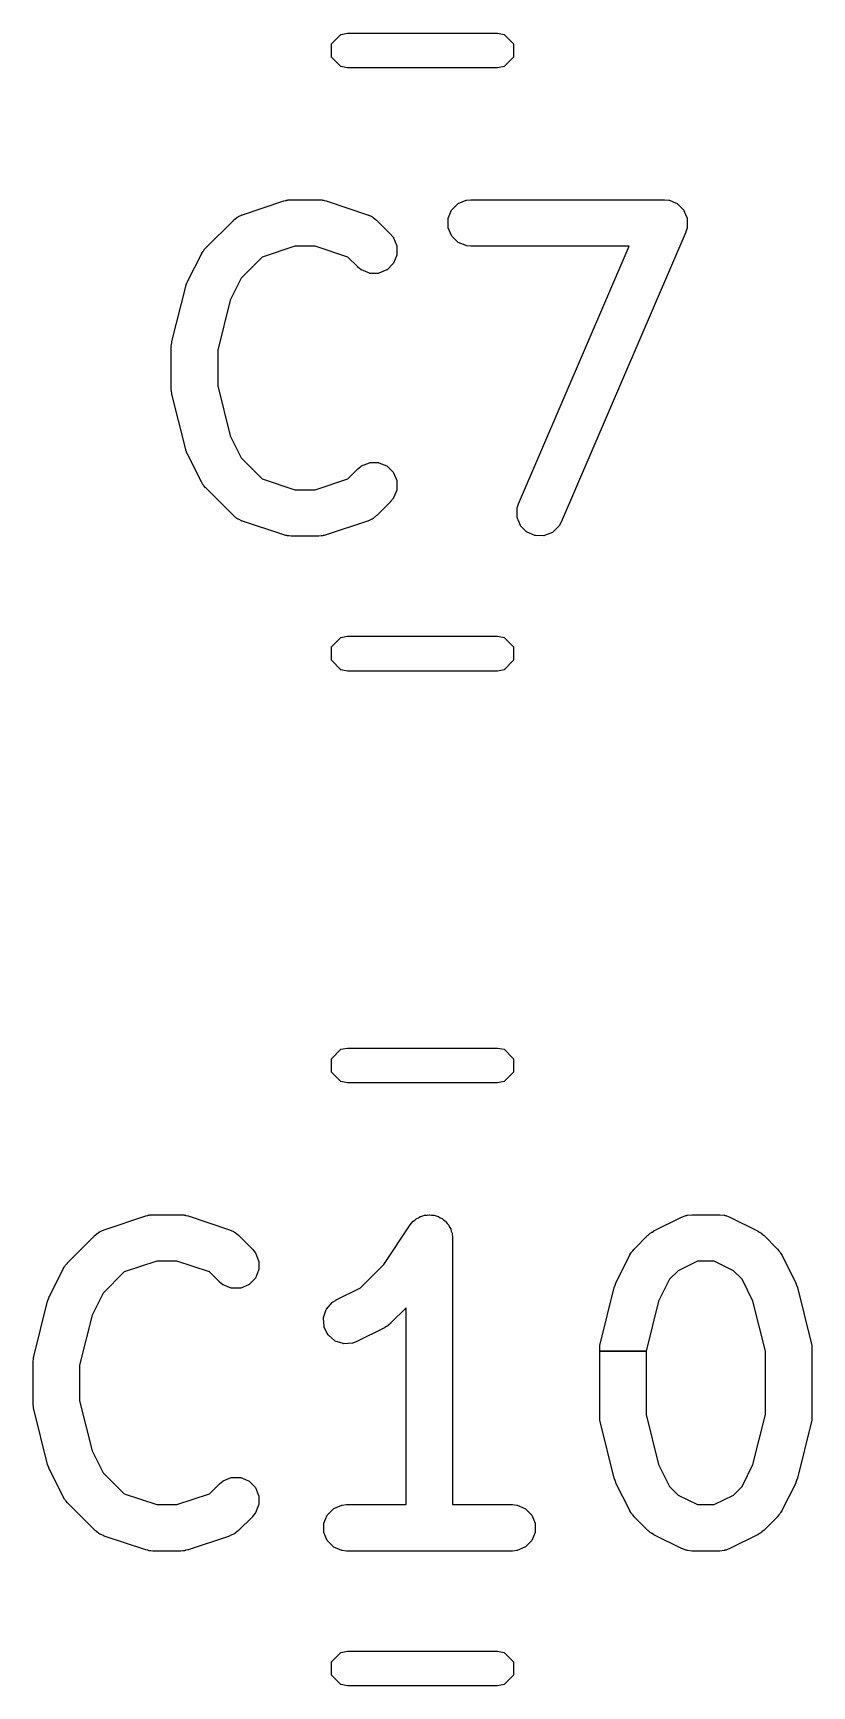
# Model space of a CAD drawing. Header units: inches. Extents: x 5.52 to 6.86, y -4.07 to -3.08.
# Drawn here: x 6.2464 to 6.352, y -3.813 to -3.5886 of the extents above; entities that cross this region are included whole.
import ezdxf

# ---------------------------------------------------------------- set-up
doc = ezdxf.new("R2010")
doc.units = ezdxf.units.IN
doc.header["$MEASUREMENT"] = 0
doc.layers.add('BLACK', color=7, linetype='CONTINUOUS')

msp = doc.modelspace()

# ---------------------------------------------------------------- linework, layer by layer
at = {"layer": 'BLACK', "linetype": 'CONTINUOUS'}
for p, q in [((6.28685, -3.59004), (6.28813, -3.58876)), ((6.28685, -3.59185), (6.28685, -3.59004)), ((6.28813, -3.58876), (6.28903, -3.58858)), ((6.28903, -3.58858), (6.30939, -3.58858)), ((6.30939, -3.58858), (6.3103, -3.58876)), ((6.3103, -3.58876), (6.31158, -3.59004)), ((6.31158, -3.59004), (6.31158, -3.59185)), ((6.28813, -3.59313), (6.28685, -3.59185)), ((6.31158, -3.59185), (6.3103, -3.59313)), ((6.28903, -3.59331), (6.28813, -3.59313)), ((6.30939, -3.59331), (6.28903, -3.59331)), ((6.3103, -3.59313), (6.30939, -3.59331)), ((6.27478, -3.61325), (6.28041, -3.61137)), ((6.28041, -3.61137), (6.28042, -3.61137)), ((6.28042, -3.61137), (6.28069, -3.61131)), ((6.28069, -3.61131), (6.28075, -3.61129)), ((6.28075, -3.61129), (6.28081, -3.61127)), ((6.28081, -3.61127), (6.2809, -3.61126)), ((6.2809, -3.61126), (6.28099, -3.61124)), ((6.28099, -3.61124), (6.28105, -3.61124)), ((6.28105, -3.61124), (6.28111, -3.61124)), ((6.28111, -3.61124), (6.28138, -3.61121)), ((6.28138, -3.61121), (6.2814, -3.61121)), ((6.2814, -3.61121), (6.28515, -3.61121)), ((6.28515, -3.61121), (6.28517, -3.61121)), ((6.28517, -3.61121), (6.28545, -3.61124)), ((6.28545, -3.61124), (6.28551, -3.61124)), ((6.28551, -3.61124), (6.28556, -3.61124)), ((6.28556, -3.61124), (6.28566, -3.61126)), ((6.28566, -3.61126), (6.28575, -3.61127)), ((6.28575, -3.61127), (6.2858, -3.61129)), ((6.2858, -3.61129), (6.28586, -3.61131)), ((6.28586, -3.61131), (6.28613, -3.61137)), ((6.28613, -3.61137), (6.28615, -3.61137)), ((6.28615, -3.61137), (6.29177, -3.61325)), ((6.3027, -3.61371), (6.30314, -3.61265)), ((6.30314, -3.61265), (6.30318, -3.61258)), ((6.30318, -3.61258), (6.30399, -3.61177)), ((6.30399, -3.61177), (6.30406, -3.61173)), ((6.30406, -3.61173), (6.30512, -3.61129)), ((6.30512, -3.61129), (6.30518, -3.61127)), ((6.30518, -3.61127), (6.30575, -3.61121)), ((6.30575, -3.61121), (6.30577, -3.61121)), ((6.30577, -3.61121), (6.33202, -3.61121)), ((6.33202, -3.61121), (6.33204, -3.61121)), ((6.33204, -3.61121), (6.33262, -3.61127)), ((6.33262, -3.61127), (6.33267, -3.61129)), ((6.33267, -3.61129), (6.33267, -3.61129)), ((6.33267, -3.61129), (6.33271, -3.61129)), ((6.33271, -3.61129), (6.33322, -3.61151)), ((6.33322, -3.61151), (6.33374, -3.61173)), ((6.33374, -3.61173), (6.33377, -3.61175)), ((6.33377, -3.61175), (6.33377, -3.61175)), ((6.33377, -3.61175), (6.33379, -3.61176)), ((6.33379, -3.61176), (6.3338, -3.61177)), ((6.3338, -3.61177), (6.3338, -3.61177)), ((6.3338, -3.61177), (6.33383, -3.61179)), ((6.33383, -3.61179), (6.33422, -3.61219)), ((6.33422, -3.61219), (6.33422, -3.61219)), ((6.33422, -3.61219), (6.33462, -3.61258)), ((6.33462, -3.61258), (6.33464, -3.61261)), ((6.33464, -3.61261), (6.33464, -3.61262)), ((6.33464, -3.61262), (6.33465, -3.61263)), ((6.33465, -3.61263), (6.33466, -3.61265)), ((6.33466, -3.61265), (6.33466, -3.61265)), ((6.33466, -3.61265), (6.33468, -3.61268)), ((6.33468, -3.61268), (6.33489, -3.6132)), ((6.2698, -3.61776), (6.27355, -3.61401)), ((6.27355, -3.61401), (6.27357, -3.614)), ((6.27357, -3.614), (6.27401, -3.61363)), ((6.27401, -3.61363), (6.27406, -3.6136)), ((6.27406, -3.6136), (6.27413, -3.61357)), ((6.27413, -3.61357), (6.27419, -3.61352)), ((6.27419, -3.61352), (6.27424, -3.61349)), ((6.27424, -3.61349), (6.27476, -3.61326)), ((6.27476, -3.61326), (6.27478, -3.61325)), ((6.29177, -3.61325), (6.29179, -3.61326)), ((6.29179, -3.61326), (6.29232, -3.61349)), ((6.29232, -3.61349), (6.29237, -3.61352)), ((6.29237, -3.61352), (6.29242, -3.61357)), ((6.29242, -3.61357), (6.29249, -3.6136)), ((6.29249, -3.6136), (6.29254, -3.61363)), ((6.29254, -3.61363), (6.29299, -3.614)), ((6.29299, -3.614), (6.293, -3.61401)), ((6.293, -3.61401), (6.29488, -3.61589)), ((6.30268, -3.61379), (6.3027, -3.61371)), ((6.30268, -3.61494), (6.30268, -3.61379)), ((6.3027, -3.61501), (6.30268, -3.61494)), ((6.30314, -3.61608), (6.3027, -3.61501)), ((6.33489, -3.6132), (6.3351, -3.61371)), ((6.3351, -3.61503), (6.33492, -3.61559)), ((6.3351, -3.61371), (6.33511, -3.61375)), ((6.33511, -3.61498), (6.3351, -3.61503)), ((6.33511, -3.61375), (6.33511, -3.61375)), ((6.33511, -3.61375), (6.33511, -3.61377)), ((6.33511, -3.61377), (6.33511, -3.61379)), ((6.33511, -3.61379), (6.33511, -3.61379)), ((6.33511, -3.61379), (6.33512, -3.61382)), ((6.33512, -3.61382), (6.33511, -3.61438)), ((6.33511, -3.61438), (6.33511, -3.61494)), ((6.33511, -3.61494), (6.33511, -3.61498)), ((6.33511, -3.61498), (6.33511, -3.61498)), ((6.29488, -3.61589), (6.29489, -3.6159)), ((6.29489, -3.6159), (6.29526, -3.61635)), ((6.29526, -3.61635), (6.29529, -3.6164)), ((6.29529, -3.6164), (6.29573, -3.61746)), ((6.29573, -3.61746), (6.29574, -3.61754)), ((6.30318, -3.61614), (6.30314, -3.61608)), ((6.30399, -3.61696), (6.30318, -3.61614)), ((6.30406, -3.617), (6.30399, -3.61696)), ((6.30512, -3.61744), (6.30406, -3.617)), ((6.30518, -3.61745), (6.30512, -3.61744)), ((6.30575, -3.61751), (6.30518, -3.61745)), ((6.33492, -3.6156), (6.31804, -3.65497)), ((6.33492, -3.61559), (6.33492, -3.6156)), ((6.26734, -3.62233), (6.26921, -3.61858)), ((6.26921, -3.61858), (6.26922, -3.61856)), ((6.26922, -3.61856), (6.26937, -3.61833)), ((6.26937, -3.61833), (6.26939, -3.61827)), ((6.26939, -3.61827), (6.26942, -3.61822)), ((6.26942, -3.61822), (6.26948, -3.61815)), ((6.26948, -3.61815), (6.26953, -3.61807)), ((6.26953, -3.61807), (6.26957, -3.61803)), ((6.26957, -3.61803), (6.26961, -3.61799)), ((6.26961, -3.61799), (6.26979, -3.61777)), ((6.26979, -3.61777), (6.2698, -3.61776)), ((6.27748, -3.61899), (6.27462, -3.62185)), ((6.28191, -3.61751), (6.27748, -3.61899)), ((6.28464, -3.61751), (6.28191, -3.61751)), ((6.28907, -3.61899), (6.28464, -3.61751)), ((6.29042, -3.62034), (6.28907, -3.61899)), ((6.29573, -3.61876), (6.29529, -3.61983)), ((6.29574, -3.61869), (6.29573, -3.61876)), ((6.29574, -3.61754), (6.29574, -3.61869)), ((6.30577, -3.61751), (6.30575, -3.61751)), ((6.32724, -3.61751), (6.30577, -3.61751)), ((6.31225, -3.65249), (6.32724, -3.61751)), ((6.27462, -3.62185), (6.27313, -3.62484)), ((6.29044, -3.62035), (6.29042, -3.62034)), ((6.29089, -3.62072), (6.29044, -3.62035)), ((6.29094, -3.62075), (6.29089, -3.62072)), ((6.292, -3.62119), (6.29094, -3.62075)), ((6.29207, -3.62121), (6.292, -3.62119)), ((6.29323, -3.62121), (6.29207, -3.62121)), ((6.2933, -3.62119), (6.29323, -3.62121)), ((6.29437, -3.62075), (6.2933, -3.62119)), ((6.29443, -3.62071), (6.29437, -3.62075)), ((6.29525, -3.61989), (6.29443, -3.62071)), ((6.29529, -3.61983), (6.29525, -3.61989)), ((6.26522, -3.63047), (6.2671, -3.62297)), ((6.2671, -3.62295), (6.26711, -3.62293)), ((6.2671, -3.62297), (6.2671, -3.62295)), ((6.26711, -3.62293), (6.26712, -3.62289)), ((6.26712, -3.62289), (6.26721, -3.62265)), ((6.26721, -3.62265), (6.2673, -3.62241)), ((6.2673, -3.62241), (6.26732, -3.62237)), ((6.26732, -3.62237), (6.26733, -3.62235)), ((6.26733, -3.62235), (6.26734, -3.62233)), ((6.27313, -3.62484), (6.27143, -3.63162)), ((6.26513, -3.63106), (6.26517, -3.63085)), ((6.26517, -3.63085), (6.26519, -3.63064)), ((6.26519, -3.63064), (6.2652, -3.63058)), ((6.2652, -3.63058), (6.26521, -3.63057)), ((6.26521, -3.63057), (6.26522, -3.63049)), ((6.26522, -3.63049), (6.26522, -3.63047)), ((6.26513, -3.63112), (6.26513, -3.63106)), ((6.26514, -3.63114), (6.26513, -3.63112)), ((6.26513, -3.63122), (6.26514, -3.63114)), ((6.26513, -3.63124), (6.26513, -3.63122)), ((6.26513, -3.63686), (6.26513, -3.63124)), ((6.27143, -3.63162), (6.27143, -3.63647)), ((6.26513, -3.63688), (6.26513, -3.63686)), ((6.26514, -3.63696), (6.26513, -3.63688)), ((6.26513, -3.63697), (6.26514, -3.63696)), ((6.26513, -3.63703), (6.26513, -3.63697)), ((6.26517, -3.63724), (6.26513, -3.63703)), ((6.26519, -3.63746), (6.26517, -3.63724)), ((6.2652, -3.63751), (6.26519, -3.63746)), ((6.26521, -3.63753), (6.2652, -3.63751)), ((6.26522, -3.63761), (6.26521, -3.63753)), ((6.26522, -3.63762), (6.26522, -3.63761)), ((6.2671, -3.64512), (6.26522, -3.63762)), ((6.27143, -3.63647), (6.27313, -3.64326)), ((6.27313, -3.64326), (6.27462, -3.64624)), ((6.2671, -3.64514), (6.2671, -3.64512)), ((6.26711, -3.64516), (6.2671, -3.64514)), ((6.26712, -3.64521), (6.26711, -3.64516)), ((6.26721, -3.64545), (6.26712, -3.64521)), ((6.2673, -3.64569), (6.26721, -3.64545)), ((6.26732, -3.64573), (6.2673, -3.64569)), ((6.26733, -3.64575), (6.26732, -3.64573)), ((6.26734, -3.64577), (6.26733, -3.64575)), ((6.26921, -3.64952), (6.26734, -3.64577)), ((6.27462, -3.64624), (6.27748, -3.64911)), ((6.28907, -3.64911), (6.29042, -3.64776)), ((6.29042, -3.64776), (6.29044, -3.64774)), ((6.29044, -3.64774), (6.29089, -3.64738)), ((6.29089, -3.64738), (6.29094, -3.64735)), ((6.29094, -3.64735), (6.292, -3.64691)), ((6.292, -3.64691), (6.29207, -3.64689)), ((6.29207, -3.64689), (6.29323, -3.64689)), ((6.29323, -3.64689), (6.2933, -3.64691)), ((6.2933, -3.64691), (6.29437, -3.64735)), ((6.29437, -3.64735), (6.29443, -3.64739)), ((6.29443, -3.64739), (6.29525, -3.6482)), ((6.29525, -3.6482), (6.29529, -3.64827)), ((6.29529, -3.64827), (6.29573, -3.64933)), ((6.26922, -3.64953), (6.26921, -3.64952)), ((6.26937, -3.64977), (6.26922, -3.64953)), ((6.26939, -3.64982), (6.26937, -3.64977)), ((6.26942, -3.64987), (6.26939, -3.64982)), ((6.26948, -3.64995), (6.26942, -3.64987)), ((6.26953, -3.65002), (6.26948, -3.64995)), ((6.26957, -3.65007), (6.26953, -3.65002)), ((6.26961, -3.65011), (6.26957, -3.65007)), ((6.26979, -3.65032), (6.26961, -3.65011)), ((6.2698, -3.65034), (6.26979, -3.65032)), ((6.27355, -3.65409), (6.2698, -3.65034)), ((6.27748, -3.64911), (6.28191, -3.65058)), ((6.28191, -3.65058), (6.28464, -3.65058)), ((6.28464, -3.65058), (6.28907, -3.64911)), ((6.29573, -3.65063), (6.29529, -3.6517)), ((6.29573, -3.64933), (6.29574, -3.64941)), ((6.29574, -3.65056), (6.29573, -3.65063)), ((6.29574, -3.64941), (6.29574, -3.65056)), ((6.29488, -3.65221), (6.293, -3.65409)), ((6.29489, -3.6522), (6.29488, -3.65221)), ((6.29526, -3.65175), (6.29489, -3.6522)), ((6.29529, -3.6517), (6.29526, -3.65175)), ((6.31205, -3.65427), (6.31206, -3.65312)), ((6.31206, -3.65312), (6.31207, -3.65306)), ((6.31207, -3.65306), (6.31225, -3.65251)), ((6.31225, -3.65251), (6.31225, -3.65249)), ((6.27357, -3.6541), (6.27355, -3.65409)), ((6.27401, -3.65447), (6.27357, -3.6541)), ((6.27406, -3.6545), (6.27401, -3.65447)), ((6.27413, -3.65452), (6.27406, -3.6545)), ((6.27419, -3.65457), (6.27413, -3.65452)), ((6.27424, -3.6546), (6.27419, -3.65457)), ((6.27476, -3.65484), (6.27424, -3.6546)), ((6.27478, -3.65485), (6.27476, -3.65484)), ((6.28041, -3.65672), (6.27478, -3.65485)), ((6.29177, -3.65485), (6.28615, -3.65672)), ((6.29179, -3.65484), (6.29177, -3.65485)), ((6.29232, -3.6546), (6.29179, -3.65484)), ((6.29237, -3.65457), (6.29232, -3.6546)), ((6.29242, -3.65452), (6.29237, -3.65457)), ((6.29249, -3.6545), (6.29242, -3.65452)), ((6.29254, -3.65447), (6.29249, -3.6545)), ((6.29299, -3.6541), (6.29254, -3.65447)), ((6.293, -3.65409), (6.29299, -3.6541)), ((6.31206, -3.65435), (6.31205, -3.65427)), ((6.31249, -3.65542), (6.31206, -3.65435)), ((6.31253, -3.65548), (6.31249, -3.65542)), ((6.31334, -3.65631), (6.31253, -3.65548)), ((6.31772, -3.65554), (6.3169, -3.65635)), ((6.31776, -3.6555), (6.31772, -3.65554)), ((6.31803, -3.65499), (6.31776, -3.6555)), ((6.31804, -3.65497), (6.31803, -3.65499)), ((6.28042, -3.65673), (6.28041, -3.65672)), ((6.28069, -3.65679), (6.28042, -3.65673)), ((6.28075, -3.65681), (6.28069, -3.65679)), ((6.28081, -3.65682), (6.28075, -3.65681)), ((6.2809, -3.65683), (6.28081, -3.65682)), ((6.28099, -3.65685), (6.2809, -3.65683)), ((6.28105, -3.65686), (6.28099, -3.65685)), ((6.28111, -3.65685), (6.28105, -3.65686)), ((6.28138, -3.65688), (6.28111, -3.65685)), ((6.2814, -3.65688), (6.28138, -3.65688)), ((6.28515, -3.65688), (6.2814, -3.65688)), ((6.28517, -3.65688), (6.28515, -3.65688)), ((6.28545, -3.65685), (6.28517, -3.65688)), ((6.28551, -3.65686), (6.28545, -3.65685)), ((6.28556, -3.65685), (6.28551, -3.65686)), ((6.28565, -3.65683), (6.28556, -3.65685)), ((6.28575, -3.65682), (6.28565, -3.65683)), ((6.2858, -3.65681), (6.28575, -3.65682)), ((6.28586, -3.65679), (6.2858, -3.65681)), ((6.28613, -3.65673), (6.28586, -3.65679)), ((6.28615, -3.65672), (6.28613, -3.65673)), ((6.3134, -3.65635), (6.31334, -3.65631)), ((6.31446, -3.6568), (6.3134, -3.65635)), ((6.31453, -3.65682), (6.31446, -3.6568)), ((6.31569, -3.65683), (6.31453, -3.65682)), ((6.31576, -3.65682), (6.31569, -3.65683)), ((6.31683, -3.65639), (6.31576, -3.65682)), ((6.3169, -3.65635), (6.31683, -3.65639)), ((6.28685, -3.67193), (6.28813, -3.67065)), ((6.28813, -3.67065), (6.28903, -3.67047)), ((6.28903, -3.67047), (6.30939, -3.67047)), ((6.30939, -3.67047), (6.3103, -3.67065)), ((6.3103, -3.67065), (6.31158, -3.67193)), ((6.28685, -3.67374), (6.28685, -3.67193)), ((6.31158, -3.67193), (6.31158, -3.67374)), ((6.28813, -3.67502), (6.28685, -3.67374)), ((6.28903, -3.6752), (6.28813, -3.67502)), ((6.30939, -3.6752), (6.28903, -3.6752)), ((6.3103, -3.67502), (6.30939, -3.6752)), ((6.31158, -3.67374), (6.3103, -3.67502)), ((6.28685, -3.72784), (6.28813, -3.72656)), ((6.28813, -3.72656), (6.28903, -3.72638)), ((6.28903, -3.72638), (6.30939, -3.72638)), ((6.30939, -3.72638), (6.3103, -3.72656)), ((6.3103, -3.72656), (6.31158, -3.72784)), ((6.28685, -3.72964), (6.28685, -3.72784)), ((6.28813, -3.73092), (6.28685, -3.72964)), ((6.31158, -3.72964), (6.3103, -3.73092)), ((6.31158, -3.72784), (6.31158, -3.72964)), ((6.28903, -3.7311), (6.28813, -3.73092)), ((6.30939, -3.7311), (6.28903, -3.7311)), ((6.3103, -3.73092), (6.30939, -3.7311)), ((6.25603, -3.75105), (6.26166, -3.74917)), ((6.26166, -3.74917), (6.26168, -3.74917)), ((6.26168, -3.74917), (6.26195, -3.7491)), ((6.26195, -3.7491), (6.262, -3.74908)), ((6.262, -3.74908), (6.26206, -3.74907)), ((6.26206, -3.74907), (6.26215, -3.74906)), ((6.26215, -3.74906), (6.26224, -3.74904)), ((6.26224, -3.74904), (6.2623, -3.74903)), ((6.2623, -3.74903), (6.26236, -3.74904)), ((6.26236, -3.74904), (6.26264, -3.74901)), ((6.26264, -3.74901), (6.26265, -3.74901)), ((6.26265, -3.74901), (6.2664, -3.74901)), ((6.2664, -3.74901), (6.26642, -3.74901)), ((6.26642, -3.74901), (6.2667, -3.74904)), ((6.2667, -3.74904), (6.26676, -3.74903)), ((6.26676, -3.74903), (6.26682, -3.74904)), ((6.26682, -3.74904), (6.26691, -3.74906)), ((6.26691, -3.74906), (6.267, -3.74907)), ((6.267, -3.74907), (6.26706, -3.74908)), ((6.26706, -3.74908), (6.26711, -3.7491)), ((6.26711, -3.7491), (6.26738, -3.74917)), ((6.26738, -3.74917), (6.2674, -3.74917)), ((6.2674, -3.74917), (6.27302, -3.75105)), ((6.29795, -3.74991), (6.29818, -3.74976)), ((6.29818, -3.74976), (6.29837, -3.74956)), ((6.29837, -3.74956), (6.29843, -3.74952)), ((6.29843, -3.74952), (6.29868, -3.74942)), ((6.29868, -3.74942), (6.29891, -3.74927)), ((6.29891, -3.74927), (6.29898, -3.74924)), ((6.29898, -3.74924), (6.29925, -3.74918)), ((6.29925, -3.74918), (6.2995, -3.74908)), ((6.2995, -3.74908), (6.29957, -3.74907)), ((6.29957, -3.74907), (6.29984, -3.74907)), ((6.29984, -3.74907), (6.30011, -3.74901)), ((6.30011, -3.74901), (6.30019, -3.74901)), ((6.30019, -3.74901), (6.30045, -3.74907)), ((6.30045, -3.74907), (6.30073, -3.74907)), ((6.30073, -3.74907), (6.3008, -3.74908)), ((6.3008, -3.74908), (6.30105, -3.74918)), ((6.30105, -3.74918), (6.30132, -3.74924)), ((6.30132, -3.74924), (6.30139, -3.74927)), ((6.30139, -3.74927), (6.30161, -3.74942)), ((6.30161, -3.74942), (6.30187, -3.74952)), ((6.30187, -3.74952), (6.30193, -3.74956)), ((6.30193, -3.74956), (6.30212, -3.74975)), ((6.30212, -3.74975), (6.30234, -3.7499)), ((6.33061, -3.75122), (6.33436, -3.74934)), ((6.33436, -3.74934), (6.33438, -3.74933)), ((6.33438, -3.74933), (6.33492, -3.74913)), ((6.33492, -3.74913), (6.33498, -3.74911)), ((6.33498, -3.74911), (6.33505, -3.74911)), ((6.33505, -3.74911), (6.33512, -3.74908)), ((6.33512, -3.74908), (6.33518, -3.74907)), ((6.33518, -3.74907), (6.33575, -3.74901)), ((6.33575, -3.74901), (6.33577, -3.74901)), ((6.33577, -3.74901), (6.33952, -3.74901)), ((6.33952, -3.74901), (6.33954, -3.74901)), ((6.33954, -3.74901), (6.34012, -3.74907)), ((6.34012, -3.74907), (6.34017, -3.74908)), ((6.34017, -3.74908), (6.34024, -3.74911)), ((6.34024, -3.74911), (6.34031, -3.74911)), ((6.34031, -3.74911), (6.34037, -3.74913)), ((6.34037, -3.74913), (6.34091, -3.74933)), ((6.34091, -3.74933), (6.34093, -3.74934)), ((6.34093, -3.74934), (6.34468, -3.75122)), ((6.25105, -3.75556), (6.2548, -3.75181)), ((6.2548, -3.75181), (6.25482, -3.75179)), ((6.25482, -3.75179), (6.25526, -3.75143)), ((6.25526, -3.75143), (6.25531, -3.7514)), ((6.25531, -3.7514), (6.25538, -3.75137)), ((6.25538, -3.75137), (6.25544, -3.75132)), ((6.25544, -3.75132), (6.25549, -3.75129)), ((6.25549, -3.75129), (6.25602, -3.75105)), ((6.25602, -3.75105), (6.25603, -3.75105)), ((6.27302, -3.75105), (6.27304, -3.75105)), ((6.27304, -3.75105), (6.27357, -3.75129)), ((6.27357, -3.75129), (6.27362, -3.75132)), ((6.27362, -3.75132), (6.27368, -3.75137)), ((6.27368, -3.75137), (6.27374, -3.7514)), ((6.27374, -3.7514), (6.27379, -3.75143)), ((6.27379, -3.75143), (6.27424, -3.75179)), ((6.27424, -3.75179), (6.27426, -3.75181)), ((6.27426, -3.75181), (6.27613, -3.75368)), ((6.29395, -3.75578), (6.29753, -3.75041)), ((6.29753, -3.75041), (6.29754, -3.7504)), ((6.29754, -3.75039), (6.29791, -3.74995)), ((6.29754, -3.7504), (6.29755, -3.75039)), ((6.29755, -3.75039), (6.29754, -3.75039)), ((6.29754, -3.7504), (6.29754, -3.7504)), ((6.29754, -3.7504), (6.29754, -3.7504)), ((6.29791, -3.74995), (6.29795, -3.74991)), ((6.30234, -3.7499), (6.3024, -3.74996)), ((6.3024, -3.74996), (6.30255, -3.75019)), ((6.30255, -3.75019), (6.30274, -3.75038)), ((6.30274, -3.75038), (6.30279, -3.75044)), ((6.30279, -3.75044), (6.30289, -3.75069)), ((6.30289, -3.75069), (6.30304, -3.75092)), ((6.30304, -3.75092), (6.30307, -3.75099)), ((6.30307, -3.75099), (6.30312, -3.75125)), ((6.30312, -3.75125), (6.30323, -3.75151)), ((6.30323, -3.75151), (6.30324, -3.75156)), ((6.30324, -3.75156), (6.3033, -3.75213)), ((6.32792, -3.75368), (6.32979, -3.75181)), ((6.32979, -3.75181), (6.32981, -3.75179)), ((6.32981, -3.75179), (6.33002, -3.75162)), ((6.33002, -3.75162), (6.33006, -3.75157)), ((6.33006, -3.75157), (6.33011, -3.75153)), ((6.33011, -3.75153), (6.33018, -3.75148)), ((6.33018, -3.75148), (6.33026, -3.75143)), ((6.33026, -3.75143), (6.33031, -3.7514)), ((6.33031, -3.7514), (6.33036, -3.75137)), ((6.33036, -3.75137), (6.3306, -3.75123)), ((6.3306, -3.75123), (6.33061, -3.75122)), ((6.34468, -3.75122), (6.34469, -3.75123)), ((6.34469, -3.75123), (6.34493, -3.75137)), ((6.34493, -3.75137), (6.34499, -3.7514)), ((6.34499, -3.7514), (6.34503, -3.75143)), ((6.34503, -3.75143), (6.34511, -3.75148)), ((6.34511, -3.75148), (6.34518, -3.75153)), ((6.34518, -3.75153), (6.34523, -3.75157)), ((6.34523, -3.75157), (6.34527, -3.75162)), ((6.34527, -3.75162), (6.34548, -3.75179)), ((6.34548, -3.75179), (6.3455, -3.75181)), ((6.3455, -3.75181), (6.34737, -3.75368)), ((6.27613, -3.75368), (6.27614, -3.75369)), ((6.27614, -3.75369), (6.27651, -3.75414)), ((6.27651, -3.75414), (6.27654, -3.75419)), ((6.27654, -3.75419), (6.27698, -3.75526)), ((6.3033, -3.75213), (6.3033, -3.75213)), ((6.3033, -3.75213), (6.3033, -3.75213)), ((6.3033, -3.75213), (6.3033, -3.75213)), ((6.3033, -3.75213), (6.3033, -3.75214)), ((6.3033, -3.75214), (6.3033, -3.75216)), ((6.3033, -3.75216), (6.3033, -3.78838)), ((6.32734, -3.75448), (6.32749, -3.75425)), ((6.32749, -3.75425), (6.32751, -3.75419)), ((6.32751, -3.75419), (6.32754, -3.75414)), ((6.32754, -3.75414), (6.3276, -3.75407)), ((6.3276, -3.75407), (6.32765, -3.75399)), ((6.32765, -3.75399), (6.32768, -3.75395)), ((6.32768, -3.75395), (6.32773, -3.75391)), ((6.32773, -3.75391), (6.32791, -3.75369)), ((6.32791, -3.75369), (6.32792, -3.75368)), ((6.34737, -3.75368), (6.34738, -3.75369)), ((6.34738, -3.75369), (6.34756, -3.75391)), ((6.34756, -3.75391), (6.34761, -3.75395)), ((6.34761, -3.75395), (6.34764, -3.75399)), ((6.34764, -3.75399), (6.34769, -3.75407)), ((6.34769, -3.75407), (6.34775, -3.75414)), ((6.34775, -3.75414), (6.34778, -3.75419)), ((6.34778, -3.75419), (6.3478, -3.75425)), ((6.3478, -3.75425), (6.34795, -3.75448)), ((6.24859, -3.76012), (6.25046, -3.75637)), ((6.25046, -3.75637), (6.25047, -3.75636)), ((6.25047, -3.75636), (6.25062, -3.75612)), ((6.25062, -3.75612), (6.25064, -3.75607)), ((6.25064, -3.75607), (6.25067, -3.75602)), ((6.25067, -3.75602), (6.25073, -3.75595)), ((6.25073, -3.75595), (6.25078, -3.75587)), ((6.25078, -3.75587), (6.25082, -3.75582)), ((6.25082, -3.75582), (6.25087, -3.75578)), ((6.25087, -3.75578), (6.25104, -3.75557)), ((6.25104, -3.75557), (6.25105, -3.75556)), ((6.26317, -3.75531), (6.25873, -3.75679)), ((6.26589, -3.75531), (6.26317, -3.75531)), ((6.27033, -3.75679), (6.26589, -3.75531)), ((6.27698, -3.75656), (6.27654, -3.75762)), ((6.27698, -3.75526), (6.277, -3.75533)), ((6.277, -3.75648), (6.27698, -3.75656)), ((6.277, -3.75533), (6.277, -3.75648)), ((6.29079, -3.75894), (6.29395, -3.75578)), ((6.32545, -3.75825), (6.32733, -3.7545)), ((6.32733, -3.7545), (6.32734, -3.75448)), ((6.33651, -3.75531), (6.33389, -3.75662)), ((6.33878, -3.75531), (6.33651, -3.75531)), ((6.3414, -3.75662), (6.33878, -3.75531)), ((6.34795, -3.75448), (6.34796, -3.7545)), ((6.34796, -3.7545), (6.34984, -3.75825)), ((6.25873, -3.75679), (6.25587, -3.75965)), ((6.27168, -3.75813), (6.27033, -3.75679)), ((6.27169, -3.75815), (6.27168, -3.75813)), ((6.27214, -3.75852), (6.27169, -3.75815)), ((6.27219, -3.75854), (6.27214, -3.75852)), ((6.27325, -3.75899), (6.27219, -3.75854)), ((6.27562, -3.75854), (6.27455, -3.75899)), ((6.27568, -3.7585), (6.27562, -3.75854)), ((6.2765, -3.75769), (6.27568, -3.7585)), ((6.27654, -3.75762), (6.2765, -3.75769)), ((6.32522, -3.75888), (6.32523, -3.75885)), ((6.32523, -3.75885), (6.32524, -3.75881)), ((6.32524, -3.75881), (6.32533, -3.75857)), ((6.32533, -3.75857), (6.32542, -3.75833)), ((6.32542, -3.75833), (6.32544, -3.75829)), ((6.32544, -3.75829), (6.32545, -3.75827)), ((6.32545, -3.75827), (6.32545, -3.75825)), ((6.33273, -3.75777), (6.33124, -3.76076)), ((6.33389, -3.75662), (6.33273, -3.75777)), ((6.34256, -3.75777), (6.3414, -3.75662)), ((6.34405, -3.76076), (6.34256, -3.75777)), ((6.34984, -3.75825), (6.34984, -3.75827)), ((6.34984, -3.75827), (6.34985, -3.75829)), ((6.34985, -3.75829), (6.34987, -3.75833)), ((6.34987, -3.75833), (6.34996, -3.75857)), ((6.34996, -3.75857), (6.35005, -3.75881)), ((6.35005, -3.75881), (6.35006, -3.75885)), ((6.35006, -3.75885), (6.35007, -3.75887)), ((6.24648, -3.76827), (6.24835, -3.76077)), ((6.24835, -3.76077), (6.24836, -3.76075)), ((6.24836, -3.76073), (6.24837, -3.76068)), ((6.24836, -3.76075), (6.24836, -3.76073)), ((6.24837, -3.76068), (6.24847, -3.76044)), ((6.24847, -3.76044), (6.24855, -3.7602)), ((6.24855, -3.7602), (6.24857, -3.76016)), ((6.24857, -3.76016), (6.24858, -3.76014)), ((6.24858, -3.76014), (6.24859, -3.76012)), ((6.25587, -3.75965), (6.25438, -3.76263)), ((6.27333, -3.759), (6.27325, -3.75899)), ((6.27448, -3.759), (6.27333, -3.759)), ((6.27455, -3.75899), (6.27448, -3.759)), ((6.28619, -3.76182), (6.28694, -3.76095)), ((6.28694, -3.76095), (6.28699, -3.76091)), ((6.28699, -3.76091), (6.28748, -3.7606)), ((6.28748, -3.7606), (6.28749, -3.76059)), ((6.28749, -3.76059), (6.29079, -3.75894)), ((6.32334, -3.76639), (6.32522, -3.75889)), ((6.32522, -3.75889), (6.32522, -3.75888)), ((6.33124, -3.76076), (6.32955, -3.76754)), ((6.34574, -3.76754), (6.34405, -3.76076)), ((6.35007, -3.75887), (6.35007, -3.75889)), ((6.35007, -3.75889), (6.35195, -3.76639)), ((6.25438, -3.76263), (6.25268, -3.76942)), ((6.28578, -3.76305), (6.28579, -3.76298)), ((6.28586, -3.7642), (6.28578, -3.76305)), ((6.28579, -3.76298), (6.28615, -3.76188)), ((6.28615, -3.76188), (6.28619, -3.76182)), ((6.297, -3.76164), (6.29488, -3.76376)), ((6.297, -3.78838), (6.297, -3.76164)), ((6.28588, -3.76427), (6.28586, -3.7642)), ((6.28639, -3.76531), (6.28588, -3.76427)), ((6.28644, -3.76537), (6.28639, -3.76531)), ((6.28731, -3.76612), (6.28644, -3.76537)), ((6.29406, -3.76435), (6.29031, -3.76622)), ((6.29408, -3.76434), (6.29406, -3.76435)), ((6.29431, -3.76419), (6.29408, -3.76434)), ((6.29437, -3.76417), (6.29431, -3.76419)), ((6.29442, -3.76414), (6.29437, -3.76417)), ((6.29449, -3.76408), (6.29442, -3.76414)), ((6.29457, -3.76403), (6.29449, -3.76408)), ((6.29461, -3.76399), (6.29457, -3.76403)), ((6.29465, -3.76395), (6.29461, -3.76399)), ((6.29486, -3.76377), (6.29465, -3.76395)), ((6.29488, -3.76376), (6.29486, -3.76377)), ((6.28738, -3.76616), (6.28731, -3.76612)), ((6.28847, -3.76652), (6.28738, -3.76616)), ((6.28855, -3.76653), (6.28847, -3.76652)), ((6.2897, -3.76645), (6.28855, -3.76653)), ((6.28975, -3.76644), (6.2897, -3.76645)), ((6.29029, -3.76623), (6.28975, -3.76644)), ((6.29031, -3.76622), (6.29029, -3.76623)), ((6.32325, -3.76698), (6.32328, -3.76677)), ((6.32325, -3.76704), (6.32325, -3.76698)), ((6.32326, -3.76706), (6.32325, -3.76704)), ((6.32325, -3.76714), (6.32326, -3.76706)), ((6.32325, -3.76716), (6.32325, -3.76714)), ((6.32325, -3.76754), (6.32325, -3.76716)), ((6.32325, -3.77653), (6.32325, -3.76754)), ((6.32325, -3.76754), (6.32955, -3.76754)), ((6.32955, -3.76754), (6.32325, -3.76754)), ((6.32328, -3.76677), (6.3233, -3.76656)), ((6.3233, -3.76656), (6.32332, -3.76651)), ((6.32332, -3.76651), (6.32333, -3.76649)), ((6.32333, -3.76649), (6.32334, -3.76641)), ((6.32334, -3.76641), (6.32334, -3.76639)), ((6.32955, -3.76754), (6.32955, -3.77614)), ((6.34574, -3.77614), (6.34574, -3.76754)), ((6.35195, -3.76639), (6.35195, -3.76641)), ((6.35195, -3.76641), (6.35196, -3.76649)), ((6.35196, -3.76649), (6.35197, -3.7665)), ((6.35197, -3.7665), (6.35199, -3.76656)), ((6.35199, -3.76656), (6.35201, -3.76677)), ((6.35201, -3.76677), (6.35204, -3.76698)), ((6.35204, -3.76704), (6.35203, -3.76706)), ((6.35203, -3.76706), (6.35204, -3.76714)), ((6.35204, -3.76698), (6.35204, -3.76704)), ((6.35204, -3.76714), (6.35204, -3.76716)), ((6.35204, -3.76716), (6.35204, -3.77653)), ((6.24638, -3.76901), (6.24639, -3.76894)), ((6.24638, -3.76903), (6.24638, -3.76901)), ((6.24638, -3.77466), (6.24638, -3.76903)), ((6.24639, -3.76886), (6.24642, -3.76865)), ((6.24639, -3.76892), (6.24639, -3.76886)), ((6.24639, -3.76894), (6.24639, -3.76892)), ((6.24642, -3.76865), (6.24644, -3.76844)), ((6.24644, -3.76844), (6.24645, -3.76838)), ((6.24645, -3.76838), (6.24646, -3.76836)), ((6.24646, -3.76836), (6.24647, -3.76829)), ((6.24647, -3.76829), (6.24648, -3.76827)), ((6.25268, -3.76942), (6.25268, -3.77427)), ((6.25268, -3.77427), (6.25438, -3.78106)), ((6.24638, -3.77467), (6.24638, -3.77466)), ((6.24639, -3.77475), (6.24638, -3.77467)), ((6.24639, -3.77477), (6.24639, -3.77475)), ((6.24639, -3.77483), (6.24639, -3.77477)), ((6.24642, -3.77504), (6.24639, -3.77483)), ((6.24644, -3.77525), (6.24642, -3.77504)), ((6.24645, -3.77531), (6.24644, -3.77525)), ((6.24646, -3.77532), (6.24645, -3.77531)), ((6.24647, -3.7754), (6.24646, -3.77532)), ((6.24648, -3.77542), (6.24647, -3.7754)), ((6.24835, -3.78292), (6.24648, -3.77542)), ((6.32325, -3.77655), (6.32325, -3.77653)), ((6.32326, -3.77663), (6.32325, -3.77655)), ((6.32325, -3.77664), (6.32326, -3.77663)), ((6.32325, -3.7767), (6.32325, -3.77664)), ((6.32328, -3.77691), (6.32325, -3.7767)), ((6.32955, -3.77614), (6.33124, -3.78293)), ((6.34405, -3.78293), (6.34574, -3.77614)), ((6.35204, -3.7767), (6.35201, -3.77691)), ((6.35204, -3.77655), (6.35203, -3.77663)), ((6.35203, -3.77663), (6.35204, -3.77664)), ((6.35204, -3.77653), (6.35204, -3.77655)), ((6.35204, -3.77664), (6.35204, -3.7767)), ((6.3233, -3.77713), (6.32328, -3.77691)), ((6.32332, -3.77718), (6.3233, -3.77713)), ((6.32333, -3.7772), (6.32332, -3.77718)), ((6.32334, -3.77728), (6.32333, -3.7772)), ((6.32334, -3.77729), (6.32334, -3.77728)), ((6.32522, -3.78479), (6.32334, -3.77729)), ((6.35195, -3.77729), (6.35007, -3.78479)), ((6.35196, -3.7772), (6.35195, -3.77728)), ((6.35195, -3.77728), (6.35195, -3.77729)), ((6.35197, -3.77718), (6.35196, -3.7772)), ((6.35199, -3.77713), (6.35197, -3.77718)), ((6.35201, -3.77691), (6.35199, -3.77713)), ((6.25438, -3.78106), (6.25587, -3.78404)), ((6.24836, -3.78294), (6.24835, -3.78292)), ((6.24836, -3.78296), (6.24836, -3.78294)), ((6.24837, -3.783), (6.24836, -3.78296)), ((6.24847, -3.78324), (6.24837, -3.783)), ((6.24855, -3.78348), (6.24847, -3.78324)), ((6.24857, -3.78352), (6.24855, -3.78348)), ((6.24858, -3.78355), (6.24857, -3.78352)), ((6.33124, -3.78293), (6.33273, -3.78591)), ((6.34256, -3.78591), (6.34405, -3.78293)), ((6.24859, -3.78356), (6.24858, -3.78355)), ((6.25046, -3.78731), (6.24859, -3.78356)), ((6.25587, -3.78404), (6.25873, -3.7869)), ((6.27033, -3.7869), (6.27168, -3.78555)), ((6.27168, -3.78555), (6.27169, -3.78554)), ((6.27169, -3.78554), (6.27214, -3.78517)), ((6.27214, -3.78517), (6.27219, -3.78514)), ((6.27219, -3.78514), (6.27325, -3.7847)), ((6.27325, -3.7847), (6.27333, -3.78469)), ((6.27333, -3.78469), (6.27448, -3.78469)), ((6.27448, -3.78469), (6.27455, -3.7847)), ((6.27455, -3.7847), (6.27562, -3.78514)), ((6.27562, -3.78514), (6.27568, -3.78518)), ((6.27568, -3.78518), (6.2765, -3.786)), ((6.32522, -3.78481), (6.32522, -3.78479)), ((6.32523, -3.78483), (6.32522, -3.78481)), ((6.32524, -3.78488), (6.32523, -3.78483)), ((6.32533, -3.78512), (6.32524, -3.78488)), ((6.32542, -3.78536), (6.32533, -3.78512)), ((6.32544, -3.7854), (6.32542, -3.78536)), ((6.32545, -3.78542), (6.32544, -3.7854)), ((6.32545, -3.78544), (6.32545, -3.78542)), ((6.32733, -3.78919), (6.32545, -3.78544)), ((6.34984, -3.78544), (6.34796, -3.78919)), ((6.34985, -3.7854), (6.34984, -3.78542)), ((6.34984, -3.78542), (6.34984, -3.78544)), ((6.34987, -3.78536), (6.34985, -3.7854)), ((6.34996, -3.78512), (6.34987, -3.78536)), ((6.35005, -3.78488), (6.34996, -3.78512)), ((6.35006, -3.78483), (6.35005, -3.78488)), ((6.35007, -3.78481), (6.35006, -3.78483)), ((6.35007, -3.78479), (6.35007, -3.78481)), ((6.25047, -3.78733), (6.25046, -3.78731)), ((6.25062, -3.78756), (6.25047, -3.78733)), ((6.25064, -3.78762), (6.25062, -3.78756)), ((6.25067, -3.78767), (6.25064, -3.78762)), ((6.25073, -3.78774), (6.25067, -3.78767)), ((6.25078, -3.78782), (6.25073, -3.78774)), ((6.25082, -3.78786), (6.25078, -3.78782)), ((6.25087, -3.7879), (6.25082, -3.78786)), ((6.25104, -3.78812), (6.25087, -3.7879)), ((6.25873, -3.7869), (6.26317, -3.78838)), ((6.26589, -3.78838), (6.27033, -3.7869)), ((6.2765, -3.786), (6.27654, -3.78606)), ((6.27654, -3.78606), (6.27698, -3.78713)), ((6.27698, -3.78713), (6.277, -3.7872)), ((6.277, -3.7872), (6.277, -3.78835)), ((6.33273, -3.78591), (6.33389, -3.78707)), ((6.33389, -3.78707), (6.33651, -3.78838)), ((6.33878, -3.78838), (6.3414, -3.78707)), ((6.3414, -3.78707), (6.34256, -3.78591)), ((6.25105, -3.78813), (6.25104, -3.78812)), ((6.2548, -3.79188), (6.25105, -3.78813)), ((6.26317, -3.78838), (6.26589, -3.78838)), ((6.27613, -3.79001), (6.27426, -3.79188)), ((6.27614, -3.78999), (6.27613, -3.79001)), ((6.27651, -3.78954), (6.27614, -3.78999)), ((6.27654, -3.78949), (6.27651, -3.78954)), ((6.27698, -3.78843), (6.27654, -3.78949)), ((6.277, -3.78835), (6.27698, -3.78843)), ((6.28582, -3.79088), (6.28626, -3.78981)), ((6.28626, -3.78981), (6.28631, -3.78975)), ((6.28631, -3.78975), (6.28712, -3.78893)), ((6.28712, -3.78893), (6.28719, -3.78889)), ((6.28719, -3.78889), (6.28825, -3.78845)), ((6.28825, -3.78845), (6.28831, -3.78844)), ((6.28831, -3.78844), (6.28888, -3.78838)), ((6.28888, -3.78838), (6.2889, -3.78838)), ((6.2889, -3.78838), (6.297, -3.78838)), ((6.3033, -3.78838), (6.3114, -3.78838)), ((6.3114, -3.78838), (6.31142, -3.78838)), ((6.31142, -3.78838), (6.31199, -3.78844)), ((6.31199, -3.78844), (6.31205, -3.78845)), ((6.31205, -3.78845), (6.31311, -3.78889)), ((6.31311, -3.78889), (6.31318, -3.78893)), ((6.31318, -3.78893), (6.31399, -3.78975)), ((6.31399, -3.78975), (6.31404, -3.78981)), ((6.31404, -3.78981), (6.31448, -3.79088)), ((6.32734, -3.7892), (6.32733, -3.78919)), ((6.32749, -3.78944), (6.32734, -3.7892)), ((6.32751, -3.78949), (6.32749, -3.78944)), ((6.32754, -3.78954), (6.32751, -3.78949)), ((6.3276, -3.78962), (6.32754, -3.78954)), ((6.32765, -3.78969), (6.3276, -3.78962)), ((6.32768, -3.78974), (6.32765, -3.78969)), ((6.32773, -3.78978), (6.32768, -3.78974)), ((6.32791, -3.78999), (6.32773, -3.78978)), ((6.32792, -3.79001), (6.32791, -3.78999)), ((6.32979, -3.79188), (6.32792, -3.79001)), ((6.33651, -3.78838), (6.33878, -3.78838)), ((6.34737, -3.79001), (6.3455, -3.79188)), ((6.34738, -3.78999), (6.34737, -3.79001)), ((6.34756, -3.78978), (6.34738, -3.78999)), ((6.34761, -3.78974), (6.34756, -3.78978)), ((6.34764, -3.78969), (6.34761, -3.78974)), ((6.34769, -3.78962), (6.34764, -3.78969)), ((6.34775, -3.78954), (6.34769, -3.78962)), ((6.34778, -3.78949), (6.34775, -3.78954)), ((6.3478, -3.78944), (6.34778, -3.78949)), ((6.34795, -3.7892), (6.3478, -3.78944)), ((6.34796, -3.78919), (6.34795, -3.7892)), ((6.25482, -3.79189), (6.2548, -3.79188)), ((6.25526, -3.79226), (6.25482, -3.79189)), ((6.25531, -3.79229), (6.25526, -3.79226)), ((6.25538, -3.79232), (6.25531, -3.79229)), ((6.25544, -3.79237), (6.25538, -3.79232)), ((6.25549, -3.7924), (6.25544, -3.79237)), ((6.25602, -3.79263), (6.25549, -3.7924)), ((6.27357, -3.7924), (6.27304, -3.79263)), ((6.27362, -3.79237), (6.27357, -3.7924)), ((6.27368, -3.79232), (6.27362, -3.79237)), ((6.27374, -3.79229), (6.27368, -3.79232)), ((6.27379, -3.79226), (6.27374, -3.79229)), ((6.27424, -3.79189), (6.27379, -3.79226)), ((6.27426, -3.79188), (6.27424, -3.79189)), ((6.28581, -3.79095), (6.28582, -3.79088)), ((6.28581, -3.7921), (6.28581, -3.79095)), ((6.28582, -3.79218), (6.28581, -3.7921)), ((6.28626, -3.79324), (6.28582, -3.79218)), ((6.31448, -3.79218), (6.31404, -3.79324)), ((6.31448, -3.79088), (6.31449, -3.79095)), ((6.31449, -3.7921), (6.31448, -3.79218)), ((6.31449, -3.79095), (6.31449, -3.7921)), ((6.32981, -3.79189), (6.32979, -3.79188)), ((6.33002, -3.79207), (6.32981, -3.79189)), ((6.33006, -3.79212), (6.33002, -3.79207)), ((6.33011, -3.79215), (6.33006, -3.79212)), ((6.33018, -3.7922), (6.33011, -3.79215)), ((6.33026, -3.79226), (6.33018, -3.7922)), ((6.33031, -3.79229), (6.33026, -3.79226)), ((6.33036, -3.79231), (6.33031, -3.79229)), ((6.3306, -3.79246), (6.33036, -3.79231)), ((6.33061, -3.79247), (6.3306, -3.79246)), ((6.33436, -3.79435), (6.33061, -3.79247)), ((6.34468, -3.79247), (6.34093, -3.79435)), ((6.34469, -3.79246), (6.34468, -3.79247)), ((6.34493, -3.79231), (6.34469, -3.79246)), ((6.34499, -3.79229), (6.34493, -3.79231)), ((6.34503, -3.79226), (6.34499, -3.79229)), ((6.34511, -3.7922), (6.34503, -3.79226)), ((6.34518, -3.79215), (6.34511, -3.7922)), ((6.34523, -3.79212), (6.34518, -3.79215)), ((6.34527, -3.79207), (6.34523, -3.79212)), ((6.34548, -3.79189), (6.34527, -3.79207)), ((6.3455, -3.79188), (6.34548, -3.79189)), ((6.25603, -3.79264), (6.25602, -3.79263)), ((6.26166, -3.79452), (6.25603, -3.79264)), ((6.26168, -3.79452), (6.26166, -3.79452)), ((6.26195, -3.79458), (6.26168, -3.79452)), ((6.262, -3.79461), (6.26195, -3.79458)), ((6.26206, -3.79462), (6.262, -3.79461)), ((6.26215, -3.79463), (6.26206, -3.79462)), ((6.26224, -3.79465), (6.26215, -3.79463)), ((6.2623, -3.79465), (6.26224, -3.79465)), ((6.26236, -3.79465), (6.2623, -3.79465)), ((6.26264, -3.79468), (6.26236, -3.79465)), ((6.26265, -3.79468), (6.26264, -3.79468)), ((6.2664, -3.79468), (6.26265, -3.79468)), ((6.26642, -3.79468), (6.2664, -3.79468)), ((6.2667, -3.79465), (6.26642, -3.79468)), ((6.26676, -3.79465), (6.2667, -3.79465)), ((6.26682, -3.79465), (6.26676, -3.79465)), ((6.26691, -3.79463), (6.26682, -3.79465)), ((6.267, -3.79462), (6.26691, -3.79463)), ((6.26706, -3.79461), (6.267, -3.79462)), ((6.26711, -3.79458), (6.26706, -3.79461)), ((6.26738, -3.79452), (6.26711, -3.79458)), ((6.2674, -3.79452), (6.26738, -3.79452)), ((6.27302, -3.79264), (6.2674, -3.79452)), ((6.27304, -3.79263), (6.27302, -3.79264)), ((6.28631, -3.79331), (6.28626, -3.79324)), ((6.28712, -3.79412), (6.28631, -3.79331)), ((6.28719, -3.79417), (6.28712, -3.79412)), ((6.28825, -3.79461), (6.28719, -3.79417)), ((6.28831, -3.79462), (6.28825, -3.79461)), ((6.28888, -3.79468), (6.28831, -3.79462)), ((6.2889, -3.79468), (6.28888, -3.79468)), ((6.3114, -3.79468), (6.2889, -3.79468)), ((6.31142, -3.79468), (6.3114, -3.79468)), ((6.31199, -3.79462), (6.31142, -3.79468)), ((6.31205, -3.79461), (6.31199, -3.79462)), ((6.31311, -3.79417), (6.31205, -3.79461)), ((6.31318, -3.79412), (6.31311, -3.79417)), ((6.31399, -3.79331), (6.31318, -3.79412)), ((6.31404, -3.79324), (6.31399, -3.79331)), ((6.33438, -3.79435), (6.33436, -3.79435)), ((6.33492, -3.79456), (6.33438, -3.79435)), ((6.33498, -3.79457), (6.33492, -3.79456)), ((6.33505, -3.79458), (6.33498, -3.79457)), ((6.33512, -3.79461), (6.33505, -3.79458)), ((6.33518, -3.79462), (6.33512, -3.79461)), ((6.33575, -3.79468), (6.33518, -3.79462)), ((6.33577, -3.79468), (6.33575, -3.79468)), ((6.33952, -3.79468), (6.33577, -3.79468)), ((6.33954, -3.79468), (6.33952, -3.79468)), ((6.34012, -3.79462), (6.33954, -3.79468)), ((6.34017, -3.79461), (6.34012, -3.79462)), ((6.34024, -3.79458), (6.34017, -3.79461)), ((6.34031, -3.79457), (6.34024, -3.79458)), ((6.34037, -3.79456), (6.34031, -3.79457)), ((6.34091, -3.79435), (6.34037, -3.79456)), ((6.34093, -3.79435), (6.34091, -3.79435)), ((6.28685, -3.80973), (6.28813, -3.80845)), ((6.28685, -3.81153), (6.28685, -3.80973)), ((6.28813, -3.80845), (6.28903, -3.80827)), ((6.28903, -3.80827), (6.30939, -3.80827)), ((6.30939, -3.80827), (6.3103, -3.80845)), ((6.3103, -3.80845), (6.31158, -3.80973)), ((6.31158, -3.80973), (6.31158, -3.81153)), ((6.28813, -3.81281), (6.28685, -3.81153)), ((6.31158, -3.81153), (6.3103, -3.81281)), ((6.28903, -3.81299), (6.28813, -3.81281)), ((6.30939, -3.81299), (6.28903, -3.81299)), ((6.3103, -3.81281), (6.30939, -3.81299))]:
    msp.add_line(p, q, dxfattribs=at)

doc.saveas('drawing.dxf')
